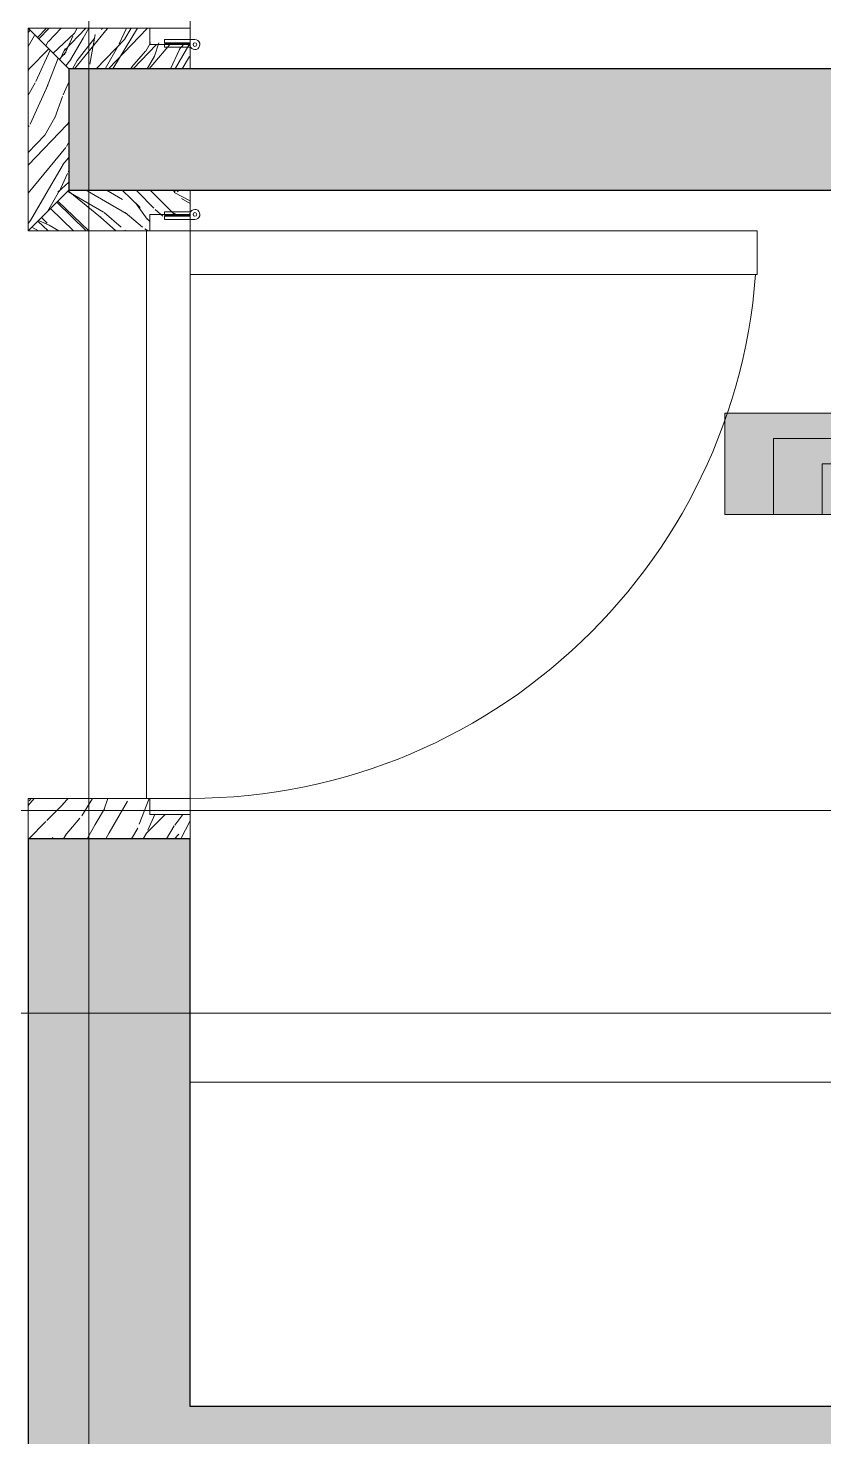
# Model space of a CAD drawing. Header units: metres. Extents: x -54 to 264, y -14 to 31.
# Drawn here: x 26.161 to 27.143, y 18.252 to 19.99 of the extents above; entities that cross this region are included whole.
import ezdxf

# ---------------------------------------------------------------- set-up
doc = ezdxf.new("R2010")
doc.units = ezdxf.units.M
doc.header["$LTSCALE"] = 0.001
doc.linetypes.add('CENTERX2', pattern=[101.6, 63.5, -12.7, 12.7, -12.7])
doc.linetypes.add('HIDDENX2', pattern=[19.05, 12.7, -6.35])
doc.layers.get('0').update_dxf_attribs({"lineweight": 13, "true_color": 0x000000})
for name, color, linetype, lineweight, true_color in [('JACH-Anotaciones-Cambios deNivelPiso', 7, 'Continuous', 13, 0x000000), ('JACH-Anotaciones-Cambios deNivelPiso @ 0.05', 7, 'Continuous', 13, 0x000000), ('JACH-Anotaciones-Cambios deNivelPiso @ 0.075', 7, 'Continuous', 13, 0x000000), ('JACH-Anotaciones-Cambios deNivelPiso @ 0.1', 7, 'Continuous', 13, 0x000000), ('Jach-Anotaciones-Hatch-Lum50%', 9, 'Continuous', 13, 0x808080), ('Jach-Anotaciones-Hatch-Lum80%', 250, 'Continuous', 13, 0x333333), ('JACH-Anotaciones-Lineas-EJES', 7, 'CENTERX2', 9, 0x666666), ('Jach-Anotaciones-LineasDetalle0.09mm', 7, 'Continuous', 15, 0x000000), ('JACH-Arq-Líneas-ProyeccionCerramientos', 7, 'HIDDENX2', 13, 0x000000), ('JACH-Arq-Mobiliario01-', 250, 'Continuous', 9, 0x333333), ('JACH-Arq-Puertas01-', 7, 'Continuous', 13, 0x404040)]:
    doc.layers.add(name, color=color, linetype=linetype, lineweight=lineweight, true_color=true_color)
doc.layers.add('JACH-Arq-Muros01-Carga', color=3, linetype='Continuous', lineweight=25)

# ---------------------------------------------------------------- blocks, each defined once
blk = doc.blocks.new('*U72')
at = {"lineweight": 0}
blk.add_arc((-0.075, -1), 0.7, 90, 180, dxfattribs=at)
at = {"layer": 'Jach-Anotaciones-Hatch-Lum50%'}
blk.add_lwpolyline([(-0.021, -1), (-0.021, -0.3), (-0.075, -0.3), (-0.075, -1)], close=True, dxfattribs=at)
at = {"lineweight": 30}
blk.add_wipeout([(-0.075, -0.946), (-0.775, -0.946), (-0.775, -1), (-0.075, -1)], dxfattribs=at)
blk.add_lwpolyline([(-0.075, -0.946), (-0.775, -0.946), (-0.775, -1), (-0.075, -1)], close=True)
blk = doc.blocks.new('Bisagra  en  Planta')
for p, q in [((-0.4594, -11.4993), (-0.4594, -11.5369)), ((-0.4634, -11.5369), (-0.4634, -11.5051)), ((-0.4634, -11.5051), (-0.4634, -11.5051)), ((-0.4594, -11.5369), (-0.4634, -11.5369))]:
    blk.add_line(p, q)
blk.add_lwpolyline([(-0.4687, -11.5047), (-0.4687, -11.5368), (-0.4647, -11.5368), (-0.4647, -11.5055)])
blk.add_circle((-0.4656, -11.4993), 0.00225)
blk.add_arc((-0.4656, -11.4993), 0.00625, 360, 291.1002)
blk = doc.blocks.new('*U127')
at = {"lineweight": 0, "ltscale": 100}
h = blk.add_hatch(color=256, dxfattribs=at)
h.dxf.hatch_style = 1
h.paths.add_polyline_path([(0, 0), (0, -1.25), (2.4, -1.25), (2.4, 0)])
for points in [[(-2.4, 1.25), (-2.4, 0), (0, 0), (0, 1.25)], [(0, 0), (0, -1.25), (2.4, -1.25), (2.4, 0)]]:
    blk.add_lwpolyline(points, close=True, dxfattribs=at)
blk = doc.blocks.new('*U366')
at = {"layer": 'JACH-Anotaciones-Cambios deNivelPiso @ 0.05', "xscale": 0.05, "yscale": 0.05, "zscale": 0.05, "rotation": 180}
blk.add_blockref('*U127', (27.2609, 19.39), dxfattribs=at)
at = {"layer": 'JACH-Anotaciones-Cambios deNivelPiso @ 0.075', "xscale": 0.075, "yscale": 0.075, "zscale": 0.075, "rotation": 180}
blk.add_blockref('*U127', (27.2609, 19.39), dxfattribs=at)
at = {"layer": 'JACH-Anotaciones-Cambios deNivelPiso @ 0.1', "xscale": 0.1, "yscale": 0.1, "zscale": 0.1, "rotation": 180}
blk.add_blockref('*U127', (27.2609, 19.39), dxfattribs=at)

msp = doc.modelspace()

# ---------------------------------------------------------------- hatches: boundary and pattern name
at = {"layer": 'Jach-Anotaciones-Hatch-Lum50%', "ltscale": 100}
h = msp.add_hatch(dxfattribs=at)
h.set_pattern_fill('WOOD_01', color=256, scale=0.25, angle=60, pattern_type=2)
h.set_pattern_definition([(60, (0.23979, 0.25122), (-0.2165064, 0.125), [0.05, -0.2]), (68.9726, (0.35795, 0.185885), (0.533494167, 1.424037815), [0.0480885, -4.7607573]), (65.7105, (0.34371, 0.19122), (0.908496809, 2.073555385), [0.0502495, -2.462219]), (44.5779, (0.278758, 0.2287195), (2.0245162515, 2.006571339), [0.075208, -7.4455943]), (53.6599, (0.20981, 0.2743), (0.124999597, 0.216506675), [0.045277, -2.218569]), (45.0686, (0.33697, 0.209545), (0.716505997, 0.741025606), [0.0388105, -3.842233]), (48.6901, (0.167646, 0.20627), (0.124999956, 0.21650646), [0.1019805, -1.1727743]), (65.7105, (0.377436, 0.174635), (0.908496809, 2.073555385), [0.0251248, -2.4873437]), (60, (0.28525, 0.22497), (-0.2165064, 0.125), [0.025, -0.225]), (60, (0.23427, 0.19667), (-0.2165064, 0.125), [0.075, -0.175]), (71.3099, (0.226797, 0.25872), (0.283494176, 0.991025034), [0.025495, -1.2492598]), (62.7263, (0.294404, 0.190819), (2.283494548, 4.455126585), [0.0525595, -5.2033895]), (52.4054, (0.30715, 0.197894), (1.216504966, 1.607051566), [0.0378317, -3.7453543]), (60, (0.38317, 0.13957), (-0.2165064, 0.125), [0.05, -0.2]), (58.8309, (0.381497, 0.111668), (0.1249998566, 0.2165064866), [0.1225255, -12.130025]), (60, (0.21912, 0.20542), (-0.2165064, 0.125), [0.025, -0.225]), (60, (0.2143, 0.23707), (-0.2165064, 0.125), [0.025, -0.225]), (60, (0.13856, 0.1509), (-0.2165064, 0.125), [0.0375, -0.2125]), (50.5377, (0.161486, 0.215598), (0.124999926, 0.216506416), [0.0760345, -1.444656]), (60, (0.12149, 0.14632), (-0.2165064, 0.125), [0.05, -0.2]), (60, (0.3026, 0.01), (-0.2165064, 0.125), [0.0275, -0.2225]), (60, (0.35552, 0.12667), (-0.2165064, 0.125), [0.025, -0.225]), (60, (0.28527, 0.02), (-0.2165064, 0.125), [0.0525, -0.1975]), (65.4403, (0.336031, 0.137918), (1.033494741, 2.2900627927), [0.0527375, -5.221018]), (60, (0.31996, 0.15008), (-0.2165064, 0.125), [0.0475, -0.2025]), (60, (0.25063, 0.04), (-0.2165064, 0.125), [0.0275, -0.2225]), (58.8309, (0.230989, 0.085981), (0.1249998566, 0.2165064866), [0.1225255, -12.130025]), (60, (0.22275, 0.11672), (-0.2165064, 0.125), [0.025, -0.225]), (60, (0.20376, 0.09882), (-0.2165064, 0.125), [0.025, -0.225]), (60, (0.25376, 0.18542), (-0.2165064, 0.125), [0.05, -0.2]), (60, (0.22443, 0.14462), (-0.2165064, 0.125), [0.025, -0.225]), (60, (0.17345, 0.11632), (-0.2165064, 0.125), [0.05, -0.2]), (79.6538, (0.29813, 0.122272), (0.508975802, 2.881569237), [0.0371652, -3.6793515]), (71.3099, (0.21626, 0.120466), (0.283494176, 0.991025034), [0.025495, -1.2492598]), (71.3099, (0.277084, 0.20082), (0.283494176, 0.991025034), [0.025495, -1.2492598]), (65.7105, (0.15731, 0.183367), (0.908496809, 2.073555385), [0.0251248, -2.4873437]), (49.6952, (0.103406, 0.125), (0.9665052, 1.174038764), [0.0279507, -2.7671337]), (48.6901, (0.31634, 0.033816), (0.124999956, 0.21650646), [0.025495, -1.2492598]), (150, (0.33317, 0.05297), (-0.125, -0.2165064), [0, -0.25]), (46.6076, (0.185678, 0.0775), (2.9910188356, 3.180611823), [0.0539675, -5.3427885]), (71.3099, (0.231617, 0.22707), (0.283494176, 0.991025034), [0.025495, -1.2492598]), (70.3048, (0.368016, 0.148319), (0.408494479, 1.207531214), [0.0279507, -2.7671338]), (48.6901, (0.235253, 0.138367), (0.124999956, 0.21650646), [0.025495, -1.2492598]), (48.6901, (0.23693, 0.16627), (0.124999956, 0.21650646), [0.025495, -1.2492598]), (41.5651, (0.20733, 0.065), (0.12499972, 0.21650645), [0.0316227, -0.7589465]), (45.9638, (0.147467, 0.131316), (0.12499968, 0.21650642), [0.1030777, -0.9276985]), (43.3008, (0.157311, 0.183367), (1.30801134, 1.265545231), [0.0783023, -2.5317738]), (60, (0.14649, 0.18962), (-0.2165064, 0.125), [0.03, -0.22]), (45.9638, (0.31152, 0.065466), (0.12499968, 0.21650642), [0.1030777, -0.9276985]), (45.9638, (0.283866, 0.052566), (0.12499968, 0.21650642), [0.1030777, -0.9276985]), (45.9638, (0.26438, 0.063816), (0.12499968, 0.21650642), [0.1030777, -0.9276985]), (49.6952, (0.155367, 0.095), (0.9665052, 1.174038764), [0.0279507, -2.7671337]), (45.9638, (0.19845, 0.15962), (0.12499968, 0.21650642), [0.0515388, -0.9792375]), (49.6952, (0.22465, 0.055), (0.9665052, 1.174038764), [0.0279507, -2.7671337]), (57.6141, (0.304805, 0.158833), (0.1249997277, 0.2165064925), [0.060052, -5.9451537]), (49.6952, (0.252084, 0.157518), (0.9665052, 1.174038764), [0.0279507, -2.7671337]), (72.5288, (0.270164, 0.178833), (0.28349386, 0.99102542), [0.0230487, -2.2818373]), (49.5626, (0.2354746, 0.04875), (1.808009489, 2.1315716237), [0.0965985, -9.5632388]), (51.8699, (0.29813, 0.122272), (0.124999985, 0.216506204), [0.0353552, -1.7324115]), (64.7636, (0.24273, 0.076316), (1.158495494, 2.506568781), [0.060208, -2.9501905]), (60, (0.2684, 0.13078), (-0.2165064, 0.125), [0.0775, -0.1725]), (44.7449, (0.127221, 0.11125), (0.716505952, 0.741025551), [0.0285045, -2.821934]), (50.5377, (0.33317, 0.052966), (0.124999926, 0.216506416), [0.0760345, -1.444656]), (40.0169, (0.261455, 0.03375), (0.59150619, 0.524519111), [0.0292617, -2.896913]), (60, (0.23497, 0.28287), (-0.2165064, 0.125), [0.0125, -0.2375]), (60, (0.33023, 0.22787), (-0.2165064, 0.125), [0.025, -0.225]), (71.3099, (0.40817, 0.18287), (0.283494176, 0.991025034), [0.025495, -1.2492598]), (60, (0.38777, 0.19754), (-0.2165064, 0.125), [0.045, -0.205]), (43.3008, (0.271773, 0.26162), (1.30801134, 1.265545231), [0.0261007, -2.5839752]), (48.0207, (0.318489, 0.237535), (3.241263016, 3.6134833703), [0.0460018, -8.387661]), (150, (0.40817, 0.18287), (-0.125, -0.2165064), [0, -0.25]), (60, (0.41634, 0.20702), (-0.2165064, 0.125), [0.0225, -0.2275]), (60, (0.3752, 0.23077), (-0.2165064, 0.125), [0.0225, -0.2275]), (60, (0.36438, 0.23702), (-0.2165064, 0.125), [0.0225, -0.2275]), (36.0376, (0.290768, 0.27952), (1.524516166, 1.140546131), [0.0246222, -2.4375905]), (48.5163, (0.264787, 0.2945208), (0.8415400093, 0.9575123174), [0.0229595, -16.3038812]), (41.5651, (0.34273, 0.24952), (0.12499972, 0.21650645), [0.023717, -0.766852]), (47.4712, (0.23664, 0.31077), (0.841506305, 0.957531874), [0.0230487, -2.2818373])])
h.paths.add_polyline_path([(26.2109, 19.94), (26.1609, 19.99), (26.1609, 19.74), (26.2109, 19.79)])
h = msp.add_hatch(dxfattribs=at)
h.set_pattern_fill('WOOD_01', color=256, scale=0.25, angle=240, pattern_type=2)
h.set_pattern_definition([(240, (38.19268, 92.9456), (0.21650635, -0.125), [0.05, -0.2]), (248.9726, (38.074513, 93.010933), (-0.5334941668, -1.4240378152), [0.0480885, -4.76075725]), (245.7105, (38.088753, 93.005598), (-0.9084968086, -2.0735553845), [0.0502495, -2.462219]), (224.5779, (38.153705, 92.968098), (-2.0245162515, -2.006571339), [0.075208, -7.44559425]), (233.6599, (38.222652, 92.922518), (-0.124999597, -0.216506675), [0.045277, -2.218569]), (225.0686, (38.095494, 92.987273), (-0.716505997, -0.7410256058), [0.0388105, -3.842233]), (228.6901, (38.264817, 92.99055), (-0.124999956, -0.21650646), [0.1019805, -1.17277425]), (245.7105, (38.055027, 93.022183), (-0.9084968086, -2.0735553845), [0.02512475, -2.48734375]), (240, (38.1472, 92.97185), (0.21650635, -0.125), [0.025, -0.225]), (240, (38.1982, 93.00015), (0.21650635, -0.125), [0.075, -0.175]), (251.3099, (38.205667, 92.9381), (-0.283494176, -0.991025034), [0.025495, -1.24925975]), (242.7263, (38.13806, 93.005999), (-2.2834945481, -4.455126585), [0.0525595, -5.2033895]), (232.4054, (38.125314, 92.998923), (-1.2165049656, -1.6070515664), [0.03783175, -3.74535425]), (240, (38.0493, 93.05725), (0.21650635, -0.125), [0.05, -0.2]), (238.8309, (38.0509666, 93.085149), (-0.12499985662, -0.21650648662), [0.1225255, -12.130025]), (240, (38.21335, 92.9914), (0.21650635, -0.125), [0.025, -0.225]), (240, (38.21817, 92.95975), (0.21650635, -0.125), [0.025, -0.225]), (240, (38.2939, 93.04593), (0.21650635, -0.125), [0.0375, -0.2125]), (230.5377, (38.270978, 92.98122), (-0.124999926, -0.216506416), [0.0760345, -1.444656]), (240, (38.31098, 93.0505), (0.21650635, -0.125), [0.05, -0.2]), (240, (38.12987, 93.18682), (0.21650635, -0.125), [0.0275, -0.2225]), (240, (38.07695, 93.07015), (0.21650635, -0.125), [0.025, -0.225]), (240, (38.1472, 93.17682), (0.21650635, -0.125), [0.0525, -0.1975]), (245.4403, (38.096433, 93.058899), (-1.033494741, -2.2900627927), [0.0527375, -5.221018]), (240, (38.1125, 93.04673), (0.21650635, -0.125), [0.0475, -0.2025]), (240, (38.18183, 93.15682), (0.21650635, -0.125), [0.0275, -0.2225]), (238.8309, (38.2014745, 93.1108367), (-0.12499985662, -0.21650648662), [0.1225255, -12.130025]), (240, (38.2097, 93.0801), (0.21650635, -0.125), [0.025, -0.225]), (240, (38.2287, 93.098), (0.21650635, -0.125), [0.025, -0.225]), (240, (38.1787, 93.0114), (0.21650635, -0.125), [0.05, -0.2]), (240, (38.20804, 93.0522), (0.21650635, -0.125), [0.025, -0.225]), (240, (38.25902, 93.0805), (0.21650635, -0.125), [0.05, -0.2]), (259.6538, (38.134334, 93.074545), (-0.5089758023, -2.881569237), [0.03716525, -3.6793515]), (251.3099, (38.216205, 93.07635), (-0.283494176, -0.991025034), [0.025495, -1.24925975]), (251.3099, (38.15538, 92.996), (-0.283494176, -0.991025034), [0.025495, -1.24925975]), (245.7105, (38.275152, 93.01345), (-0.9084968086, -2.0735553845), [0.02512475, -2.48734375]), (229.6952, (38.329058, 93.071817), (-0.9665052, -1.1740387636), [0.02795075, -2.76713375]), (228.6901, (38.11612, 93.163), (-0.124999956, -0.21650646), [0.025495, -1.24925975]), (330, (38.0993, 93.14385), (0.125, 0.21650635), [0, -0.25]), (226.6076, (38.246785, 93.119317), (-2.9910188356, -3.1806118232), [0.0539675, -5.3427885]), (251.3099, (38.200846, 92.96975), (-0.283494176, -0.991025034), [0.025495, -1.24925975]), (250.3048, (38.064447, 93.048499), (-0.408494479, -1.2075312144), [0.02795075, -2.76713375]), (228.6901, (38.19721, 93.05845), (-0.124999956, -0.21650646), [0.025495, -1.24925975]), (228.6901, (38.195535, 93.03055), (-0.124999956, -0.21650646), [0.025495, -1.24925975]), (221.5651, (38.225135, 93.13182), (-0.12499972, -0.21650645), [0.03162275, -0.7589465]), (225.9638, (38.284997, 93.0655), (-0.12499968, -0.21650642), [0.10307775, -0.9276985]), (223.3008, (38.275152, 93.01345), (-1.3080113395, -1.265545231), [0.07830225, -2.53177375]), (240, (38.28598, 93.0072), (0.21650635, -0.125), [0.03, -0.22]), (225.9638, (38.12094, 93.13135), (-0.12499968, -0.21650642), [0.10307775, -0.9276985]), (225.9638, (38.1486, 93.14425), (-0.12499968, -0.21650642), [0.10307775, -0.9276985]), (225.9638, (38.168084, 93.133), (-0.12499968, -0.21650642), [0.10307775, -0.9276985]), (229.6952, (38.277096, 93.101817), (-0.9665052, -1.1740387636), [0.02795075, -2.76713375]), (225.9638, (38.234016, 93.0372), (-0.12499968, -0.21650642), [0.05153875, -0.9792375]), (229.6952, (38.207814, 93.141817), (-0.9665052, -1.1740387636), [0.02795075, -2.76713375]), (237.6141, (38.127659, 93.037984), (-0.1249997277, -0.2165064925), [0.060052, -5.94515375]), (229.6952, (38.18038, 93.0393), (-0.9665052, -1.1740387636), [0.02795075, -2.76713375]), (252.5288, (38.1623, 93.017984), (-0.28349386, -0.99102542), [0.02304875, -2.28183725]), (229.5626, (38.196989, 93.1480675), (-1.808009489, -2.1315716237), [0.0965985, -9.56323875]), (231.8699, (38.134334, 93.074545), (-0.124999985, -0.216506204), [0.03535525, -1.7324115]), (244.7636, (38.189734, 93.120502), (-1.158495494, -2.506568781), [0.060208, -2.9501905]), (240, (38.16406, 93.06604), (0.21650635, -0.125), [0.0775, -0.1725]), (224.7449, (38.305242, 93.085567), (-0.7165059515, -0.741025551), [0.0285045, -2.821934]), (230.5377, (38.09929, 93.14385), (-0.124999926, -0.216506416), [0.0760345, -1.444656]), (220.0169, (38.171008, 93.163067), (-0.59150619, -0.5245191114), [0.02926175, -2.896913]), (240, (38.1975, 92.91395), (0.21650635, -0.125), [0.0125, -0.2375]), (240, (38.10223, 92.96895), (0.21650635, -0.125), [0.025, -0.225]), (251.3099, (38.02429, 93.013947), (-0.283494176, -0.991025034), [0.025495, -1.24925975]), (240, (38.0447, 92.99928), (0.21650635, -0.125), [0.045, -0.205]), (223.3008, (38.16069, 92.935197), (-1.3080113395, -1.265545231), [0.02610075, -2.58397525]), (228.0207, (38.1139745, 92.959282), (-3.24126301595, -3.6134833703), [0.04600175, -8.387661]), (330, (38.0243, 93.01395), (0.125, 0.21650635), [0, -0.25]), (240, (38.01612, 92.9898), (0.21650635, -0.125), [0.0225, -0.2275]), (240, (38.05726, 92.96605), (0.21650635, -0.125), [0.0225, -0.2275]), (240, (38.06808, 92.9598), (0.21650635, -0.125), [0.0225, -0.2275]), (216.0376, (38.141696, 92.917297), (-1.524516166, -1.140546131), [0.02462225, -2.4375905]), (228.5163, (38.1676765, 92.9022967), (-0.8415400093, -0.95751231741), [0.0229595, -16.30388125]), (221.5651, (38.089734, 92.9473), (-0.12499972, -0.21650645), [0.023717, -0.766852]), (227.4712, (38.195822, 92.886047), (-0.841506305, -0.957531874), [0.02304875, -2.28183725])])
h.paths.add_polyline_path([(26.3609, 19.94), (26.3609, 19.972), (26.3109, 19.972), (26.3109, 19.99), (26.1609, 19.99), (26.2109, 19.94)])
h = msp.add_hatch(dxfattribs=at)
h.set_pattern_fill('WOOD_01', color=256, scale=0.25, angle=240, pattern_type=2)
h.set_pattern_definition([(240, (39.14268, 92.9456), (0.21650635, -0.125), [0.05, -0.2]), (248.9726, (39.024513, 93.010933), (-0.5334941668, -1.4240378152), [0.0480885, -4.76075725]), (245.7105, (39.038753, 93.005598), (-0.9084968086, -2.0735553845), [0.0502495, -2.462219]), (224.5779, (39.103705, 92.968098), (-2.0245162515, -2.006571339), [0.075208, -7.44559425]), (233.6599, (39.172652, 92.922518), (-0.124999597, -0.216506675), [0.045277, -2.218569]), (225.0686, (39.045494, 92.987273), (-0.716505997, -0.7410256058), [0.0388105, -3.842233]), (228.6901, (39.214817, 92.99055), (-0.124999956, -0.21650646), [0.1019805, -1.17277425]), (245.7105, (39.005027, 93.022183), (-0.9084968086, -2.0735553845), [0.02512475, -2.48734375]), (240, (39.0972, 92.97185), (0.21650635, -0.125), [0.025, -0.225]), (240, (39.1482, 93.00015), (0.21650635, -0.125), [0.075, -0.175]), (251.3099, (39.155667, 92.9381), (-0.283494176, -0.991025034), [0.025495, -1.24925975]), (242.7263, (39.08806, 93.005999), (-2.2834945481, -4.455126585), [0.0525595, -5.2033895]), (232.4054, (39.075314, 92.998923), (-1.2165049656, -1.6070515664), [0.03783175, -3.74535425]), (240, (38.9993, 93.05725), (0.21650635, -0.125), [0.05, -0.2]), (238.8309, (39.0009666, 93.085149), (-0.12499985662, -0.21650648662), [0.1225255, -12.130025]), (240, (39.16335, 92.9914), (0.21650635, -0.125), [0.025, -0.225]), (240, (39.16817, 92.95975), (0.21650635, -0.125), [0.025, -0.225]), (240, (39.2439, 93.04593), (0.21650635, -0.125), [0.0375, -0.2125]), (230.5377, (39.220978, 92.98122), (-0.124999926, -0.216506416), [0.0760345, -1.444656]), (240, (39.26098, 93.0505), (0.21650635, -0.125), [0.05, -0.2]), (240, (39.07987, 93.18682), (0.21650635, -0.125), [0.0275, -0.2225]), (240, (39.02695, 93.07015), (0.21650635, -0.125), [0.025, -0.225]), (240, (39.0972, 93.17682), (0.21650635, -0.125), [0.0525, -0.1975]), (245.4403, (39.046433, 93.058899), (-1.033494741, -2.2900627927), [0.0527375, -5.221018]), (240, (39.0625, 93.04673), (0.21650635, -0.125), [0.0475, -0.2025]), (240, (39.13183, 93.15682), (0.21650635, -0.125), [0.0275, -0.2225]), (238.8309, (39.1514745, 93.1108367), (-0.12499985662, -0.21650648662), [0.1225255, -12.130025]), (240, (39.1597, 93.0801), (0.21650635, -0.125), [0.025, -0.225]), (240, (39.1787, 93.098), (0.21650635, -0.125), [0.025, -0.225]), (240, (39.1287, 93.0114), (0.21650635, -0.125), [0.05, -0.2]), (240, (39.15804, 93.0522), (0.21650635, -0.125), [0.025, -0.225]), (240, (39.20902, 93.0805), (0.21650635, -0.125), [0.05, -0.2]), (259.6538, (39.084334, 93.074545), (-0.5089758023, -2.881569237), [0.03716525, -3.6793515]), (251.3099, (39.166205, 93.07635), (-0.283494176, -0.991025034), [0.025495, -1.24925975]), (251.3099, (39.10538, 92.996), (-0.283494176, -0.991025034), [0.025495, -1.24925975]), (245.7105, (39.225152, 93.01345), (-0.9084968086, -2.0735553845), [0.02512475, -2.48734375]), (229.6952, (39.279058, 93.071817), (-0.9665052, -1.1740387636), [0.02795075, -2.76713375]), (228.6901, (39.06612, 93.163), (-0.124999956, -0.21650646), [0.025495, -1.24925975]), (330, (39.0493, 93.14385), (0.125, 0.21650635), [0, -0.25]), (226.6076, (39.196785, 93.119317), (-2.9910188356, -3.1806118232), [0.0539675, -5.3427885]), (251.3099, (39.150846, 92.96975), (-0.283494176, -0.991025034), [0.025495, -1.24925975]), (250.3048, (39.014447, 93.048499), (-0.408494479, -1.2075312144), [0.02795075, -2.76713375]), (228.6901, (39.14721, 93.05845), (-0.124999956, -0.21650646), [0.025495, -1.24925975]), (228.6901, (39.145535, 93.03055), (-0.124999956, -0.21650646), [0.025495, -1.24925975]), (221.5651, (39.175135, 93.13182), (-0.12499972, -0.21650645), [0.03162275, -0.7589465]), (225.9638, (39.234997, 93.0655), (-0.12499968, -0.21650642), [0.10307775, -0.9276985]), (223.3008, (39.225152, 93.01345), (-1.3080113395, -1.265545231), [0.07830225, -2.53177375]), (240, (39.23598, 93.0072), (0.21650635, -0.125), [0.03, -0.22]), (225.9638, (39.07094, 93.13135), (-0.12499968, -0.21650642), [0.10307775, -0.9276985]), (225.9638, (39.0986, 93.14425), (-0.12499968, -0.21650642), [0.10307775, -0.9276985]), (225.9638, (39.118084, 93.133), (-0.12499968, -0.21650642), [0.10307775, -0.9276985]), (229.6952, (39.227096, 93.101817), (-0.9665052, -1.1740387636), [0.02795075, -2.76713375]), (225.9638, (39.184016, 93.0372), (-0.12499968, -0.21650642), [0.05153875, -0.9792375]), (229.6952, (39.157814, 93.141817), (-0.9665052, -1.1740387636), [0.02795075, -2.76713375]), (237.6141, (39.077659, 93.037984), (-0.1249997277, -0.2165064925), [0.060052, -5.94515375]), (229.6952, (39.13038, 93.0393), (-0.9665052, -1.1740387636), [0.02795075, -2.76713375]), (252.5288, (39.1123, 93.017984), (-0.28349386, -0.99102542), [0.02304875, -2.28183725]), (229.5626, (39.146989, 93.1480675), (-1.808009489, -2.1315716237), [0.0965985, -9.56323875]), (231.8699, (39.084334, 93.074545), (-0.124999985, -0.216506204), [0.03535525, -1.7324115]), (244.7636, (39.139734, 93.120502), (-1.158495494, -2.506568781), [0.060208, -2.9501905]), (240, (39.11406, 93.06604), (0.21650635, -0.125), [0.0775, -0.1725]), (224.7449, (39.255242, 93.085567), (-0.7165059515, -0.741025551), [0.0285045, -2.821934]), (230.5377, (39.04929, 93.14385), (-0.124999926, -0.216506416), [0.0760345, -1.444656]), (220.0169, (39.121008, 93.163067), (-0.59150619, -0.5245191114), [0.02926175, -2.896913]), (240, (39.1475, 92.91395), (0.21650635, -0.125), [0.0125, -0.2375]), (240, (39.05223, 92.96895), (0.21650635, -0.125), [0.025, -0.225]), (251.3099, (38.97429, 93.013947), (-0.283494176, -0.991025034), [0.025495, -1.24925975]), (240, (38.9947, 92.99928), (0.21650635, -0.125), [0.045, -0.205]), (223.3008, (39.11069, 92.935197), (-1.3080113395, -1.265545231), [0.02610075, -2.58397525]), (228.0207, (39.0639745, 92.959282), (-3.24126301595, -3.6134833703), [0.04600175, -8.387661]), (330, (38.9743, 93.01395), (0.125, 0.21650635), [0, -0.25]), (240, (38.96612, 92.9898), (0.21650635, -0.125), [0.0225, -0.2275]), (240, (39.00726, 92.96605), (0.21650635, -0.125), [0.0225, -0.2275]), (240, (39.01808, 92.9598), (0.21650635, -0.125), [0.0225, -0.2275]), (216.0376, (39.091696, 92.917297), (-1.524516166, -1.140546131), [0.02462225, -2.4375905]), (228.5163, (39.1176765, 92.9022967), (-0.8415400093, -0.95751231741), [0.0229595, -16.30388125]), (221.5651, (39.039734, 92.9473), (-0.12499972, -0.21650645), [0.023717, -0.766852]), (227.4712, (39.145822, 92.886047), (-0.841506305, -0.957531874), [0.02304875, -2.28183725])])
h.paths.add_polyline_path([(26.3609, 19.94), (26.3609, 19.97), (26.3109, 19.97), (26.3109, 19.99), (26.1609, 19.99), (26.2109, 19.94)])
at = {"layer": 'Jach-Anotaciones-Hatch-Lum80%', "ltscale": 100}
msp.add_hatch(color=256, dxfattribs=at).paths.add_polyline_path([(28.3109, 20.74), (28.3109, 19.94), (26.2109, 19.94), (26.2109, 19.79), (28.3109, 19.79), (28.3109, 18.29), (27.8609, 18.29), (27.4109, 18.29), (27.2609, 18.29), (26.8109, 18.29), (26.3609, 18.29), (26.3609, 18.99), (26.1609, 18.99), (26.1609, 18.14), (29.8109, 18.14), (29.8109, 18.79), (29.6609, 18.79), (29.6609, 18.29), (28.4609, 18.29), (28.4609, 20.74)])

# ---------------------------------------------------------------- linework, layer by layer
at = {"layer": 'JACH-Anotaciones-Lineas-EJES', "ltscale": 100}
for points in [[(26.2359, -2.375), (26.2359, 25.938)], [(22.6359, 19.025), (52.1472, 19.025)], [(22.6359, 18.775), (52.1472, 18.775)]]:
    msp.add_lwpolyline(points, dxfattribs=at)
at = {"layer": 'Jach-Anotaciones-LineasDetalle0.09mm', "ltscale": 100}
for points in [[(26.2109, 19.94), (26.1609, 19.99), (26.1609, 19.74), (26.2109, 19.79)], [(26.3609, 19.94), (26.3609, 19.97), (26.3109, 19.97), (26.3109, 19.99), (26.1609, 19.99), (26.2109, 19.94)]]:
    msp.add_lwpolyline(points, close=True, dxfattribs=at)
at = {"layer": 'JACH-Arq-Líneas-ProyeccionCerramientos', "lineweight": 0, "ltscale": 100}
msp.add_lwpolyline([(26.3609, 20.74), (26.3609, 19.94)], dxfattribs=at)
at = {"layer": 'JACH-Arq-Mobiliario01-', "ltscale": 100}
msp.add_lwpolyline([(26.3609, 18.29), (27.2609, 18.29), (27.2609, 18.69), (26.3609, 18.69)], close=True, dxfattribs=at)
at = {"layer": 'JACH-Arq-Muros01-Carga', "ltscale": 100}
msp.add_lwpolyline([(28.3109, 20.74), (28.3109, 19.94), (26.2109, 19.94), (26.2109, 19.79), (28.3109, 19.79), (28.3109, 18.29), (27.8609, 18.29), (27.4109, 18.29), (27.2609, 18.29), (26.8109, 18.29), (26.3609, 18.29), (26.3609, 18.99), (26.1609, 18.99), (26.1609, 18.14), (29.8109, 18.14), (29.8109, 18.79), (29.6609, 18.79), (29.6609, 18.29), (28.4609, 18.29), (28.4609, 20.74)], close=True, dxfattribs=at)
at = {"layer": 'JACH-Arq-Puertas01-', "ltscale": 100}
msp.add_lwpolyline([(26.3609, 19.94), (26.3609, 19.99), (26.1609, 19.99), (26.2109, 19.94)], close=True, dxfattribs=at)
msp.add_lwpolyline([(26.3609, 19.94), (26.3609, 19.99), (26.1609, 19.99), (26.2109, 19.94)], close=True, dxfattribs=at)

# ---------------------------------------------------------------- block references
at = {"layer": 'Jach-Anotaciones-LineasDetalle0.09mm', "xscale": -1, "rotation": 270}
msp.add_blockref('Bisagra  en  Planta', (37.866, 20.4354), dxfattribs=at)
at = {"layer": 'Jach-Anotaciones-LineasDetalle0.09mm', "rotation": 270}
msp.add_blockref('Bisagra  en  Planta', (37.866, 19.2946), dxfattribs=at)

# ---------------------------------------------------------------- next in the draw order: block references
at = {"layer": 'JACH-Arq-Puertas01-', "ltscale": 100, "rotation": 180}
msp.add_blockref('*U72', (26.2859, 18.74), dxfattribs=at)

# ---------------------------------------------------------------- next in the draw order: hatches: boundary and pattern name
at = {"layer": 'Jach-Anotaciones-Hatch-Lum50%', "ltscale": 100}
h = msp.add_hatch(dxfattribs=at)
h.set_pattern_fill('WOOD_01', color=256, scale=0.25, angle=150, pattern_type=2)
h.set_pattern_definition([(150, (43.00757, -9.46815), (-0.125, -0.2165064), [0.05, -0.2]), (158.9726, (43.07291, -9.349991), (-1.424037815, 0.533494167), [0.0480885, -4.7607572]), (155.7105, (43.067574, -9.364231), (-2.073555385, 0.908496809), [0.0502495, -2.462219]), (134.5779, (43.0300745, -9.429183), (-2.006571339, 2.0245162515), [0.075208, -7.4455942]), (143.6599, (42.984494, -9.49813), (-0.216506675, 0.124999597), [0.045277, -2.218569]), (135.0686, (43.049249, -9.370972), (-0.741025606, 0.716505997), [0.0388105, -3.842233]), (138.6901, (43.052526, -9.540295), (-0.21650646, 0.124999956), [0.1019805, -1.1727743]), (155.7105, (43.08416, -9.330505), (-2.073555385, 0.908496809), [0.0251247, -2.4873437]), (150, (43.03382, -9.4227), (-0.125, -0.2165064), [0.025, -0.225]), (150, (43.06213, -9.47367), (-0.125, -0.2165064), [0.075, -0.175]), (161.3099, (43.000074, -9.481145), (-0.991025034, 0.283494176), [0.025495, -1.2492597]), (152.7263, (43.067975, -9.413537), (-4.455126585, 2.283494548), [0.0525595, -5.2033895]), (142.4054, (43.0609, -9.400792), (-1.607051566, 1.216504966), [0.0378317, -3.7453543]), (150, (43.11923, -9.32477), (-0.125, -0.2165064), [0.05, -0.2]), (148.8309, (43.147126, -9.3264445), (-0.2165064866, 0.1249998566), [0.1225255, -12.130025]), (150, (43.05338, -9.48882), (-0.125, -0.2165064), [0.025, -0.225]), (150, (43.02173, -9.49364), (-0.125, -0.2165064), [0.025, -0.225]), (150, (43.1079, -9.56938), (-0.125, -0.2165064), [0.0375, -0.2125]), (140.5377, (43.043196, -9.546456), (-0.216506416, 0.124999926), [0.0760345, -1.444656]), (150, (43.11248, -9.58646), (-0.125, -0.2165064), [0.05, -0.2]), (150, (43.2488, -9.40535), (-0.125, -0.2165064), [0.0275, -0.2225]), (150, (43.13213, -9.35243), (-0.125, -0.2165064), [0.025, -0.225]), (150, (43.2388, -9.42267), (-0.125, -0.2165064), [0.0525, -0.1975]), (155.4403, (43.120876, -9.371911), (-2.2900627927, 1.033494741), [0.0527375, -5.221018]), (150, (43.1087, -9.38798), (-0.125, -0.2165064), [0.0475, -0.2025]), (150, (43.2188, -9.4573), (-0.125, -0.2165064), [0.0275, -0.2225]), (148.8309, (43.172813, -9.4769525), (-0.2165064866, 0.1249998566), [0.1225255, -12.130025]), (150, (43.14208, -9.4852), (-0.125, -0.2165064), [0.025, -0.225]), (150, (43.15998, -9.50418), (-0.125, -0.2165064), [0.025, -0.225]), (150, (43.07338, -9.45418), (-0.125, -0.2165064), [0.05, -0.2]), (150, (43.11418, -9.48351), (-0.125, -0.2165064), [0.025, -0.225]), (150, (43.14248, -9.5345), (-0.125, -0.2165064), [0.05, -0.2]), (169.6538, (43.136522, -9.409811), (-2.881569237, 0.508975802), [0.0371652, -3.6793515]), (161.3099, (43.13833, -9.491683), (-0.991025034, 0.283494176), [0.025495, -1.2492597]), (161.3099, (43.057975, -9.43086), (-0.991025034, 0.283494176), [0.025495, -1.2492597]), (155.7105, (43.075427, -9.55063), (-2.073555385, 0.908496809), [0.0251247, -2.4873437]), (139.6952, (43.133794, -9.604536), (-1.174038764, 0.9665052), [0.0279507, -2.7671337]), (138.6901, (43.22498, -9.3916), (-0.21650646, 0.124999956), [0.025495, -1.2492598]), (240, (43.20583, -9.37477), (0.2165064, -0.125), [0, -0.25]), (136.6076, (43.181294, -9.522263), (-3.180611823, 2.9910188356), [0.0539675, -5.3427885]), (161.3099, (43.031725, -9.476324), (-0.991025034, 0.283494176), [0.025495, -1.2492597]), (160.3048, (43.110475, -9.339925), (-1.207531214, 0.408494479), [0.0279507, -2.7671337]), (138.6901, (43.120427, -9.47269), (-0.21650646, 0.124999956), [0.025495, -1.2492598]), (138.6901, (43.092526, -9.471013), (-0.21650646, 0.124999956), [0.025495, -1.2492598]), (131.5651, (43.193794, -9.50061), (-0.21650645, 0.12499972), [0.0316227, -0.7589465]), (135.9638, (43.12748, -9.560475), (-0.21650642, 0.12499968), [0.1030777, -0.9276985]), (133.3008, (43.075427, -9.55063), (-1.265545231, 1.30801134), [0.0783023, -2.5317738]), (150, (43.06918, -9.56146), (-0.125, -0.2165064), [0.03, -0.22]), (135.9638, (43.19333, -9.39642), (-0.21650642, 0.12499968), [0.1030777, -0.9276985]), (135.9638, (43.20623, -9.424076), (-0.21650642, 0.12499968), [0.1030777, -0.9276985]), (135.9638, (43.19498, -9.44356), (-0.21650642, 0.12499968), [0.1030777, -0.9276985]), (139.6952, (43.163794, -9.552574), (-1.174038764, 0.9665052), [0.0279507, -2.7671337]), (135.9638, (43.09918, -9.509494), (-0.21650642, 0.12499968), [0.0515388, -0.9792375]), (139.6952, (43.203794, -9.483292), (-1.174038764, 0.9665052), [0.0279507, -2.7671337]), (147.6141, (43.099961, -9.403137), (-0.2165064925, 0.1249997277), [0.060052, -5.9451537]), (139.6952, (43.101276, -9.455858), (-1.174038764, 0.9665052), [0.0279507, -2.7671337]), (162.5288, (43.07996, -9.437778), (-0.99102542, 0.28349386), [0.0230487, -2.2818372]), (139.5626, (43.210044, -9.472467), (-2.1315716237, 1.808009489), [0.0965985, -9.5632388]), (141.8699, (43.13652, -9.40981), (-0.216506204, 0.124999985), [0.0353552, -1.7324115]), (154.7636, (43.182478, -9.465212), (-2.506568781, 1.158495494), [0.060208, -2.9501905]), (150, (43.12802, -9.43954), (-0.125, -0.2165064), [0.0775, -0.1725]), (134.7449, (43.147544, -9.58072), (-0.741025551, 0.716505952), [0.0285045, -2.821934]), (140.5377, (43.205828, -9.37477), (-0.216506416, 0.124999926), [0.0760345, -1.444656]), (130.0169, (43.225044, -9.446486), (-0.524519111, 0.59150619), [0.0292617, -2.896913]), (150, (42.97592, -9.47297), (-0.125, -0.2165064), [0.0125, -0.2375]), (150, (43.03092, -9.3777), (-0.125, -0.2165064), [0.025, -0.225]), (161.3099, (43.075924, -9.29977), (-0.991025034, 0.283494176), [0.025495, -1.2492597]), (150, (43.06126, -9.32017), (-0.125, -0.2165064), [0.045, -0.205]), (133.3008, (42.997174, -9.43617), (-1.265545231, 1.30801134), [0.0261007, -2.5839752]), (138.0207, (43.021259, -9.3894525), (-3.6134833703, 3.241263016), [0.0460017, -8.387661]), (240, (43.07592, -9.29977), (0.2165064, -0.125), [0, -0.25]), (150, (43.05177, -9.2916), (-0.125, -0.2165064), [0.0225, -0.2275]), (150, (43.02802, -9.33274), (-0.125, -0.2165064), [0.0225, -0.2275]), (150, (43.02177, -9.34356), (-0.125, -0.2165064), [0.0225, -0.2275]), (126.0376, (42.979273, -9.417174), (-1.140546131, 1.524516166), [0.0246222, -2.4375905]), (138.5163, (42.9642732, -9.4431544), (-0.9575123174, 0.8415400093), [0.0229595, -16.3038812]), (131.5651, (43.00927, -9.36521), (-0.21650645, 0.12499972), [0.023717, -0.766852]), (137.4712, (42.948023, -9.4713), (-0.957531874, 0.841506305), [0.0230487, -2.2818372])])
h.paths.add_polyline_path([(26.3609, 19.79), (26.3609, 19.758), (26.3109, 19.758), (26.3109, 19.74), (26.1609, 19.74), (26.2109, 19.79)])
h = msp.add_hatch(dxfattribs=at)
h.set_pattern_fill('WOOD_01', color=256, scale=0.25, angle=150, pattern_type=2)
h.set_pattern_definition([(150, (43.00757, -10.41815), (-0.125, -0.2165064), [0.05, -0.2]), (158.9726, (43.07291, -10.299991), (-1.424037815, 0.533494167), [0.0480885, -4.7607572]), (155.7105, (43.067574, -10.314231), (-2.073555385, 0.908496809), [0.0502495, -2.462219]), (134.5779, (43.0300745, -10.379183), (-2.006571339, 2.0245162515), [0.075208, -7.4455942]), (143.6599, (42.984494, -10.44813), (-0.216506675, 0.124999597), [0.045277, -2.218569]), (135.0686, (43.049249, -10.320972), (-0.741025606, 0.716505997), [0.0388105, -3.842233]), (138.6901, (43.052526, -10.490295), (-0.21650646, 0.124999956), [0.1019805, -1.1727743]), (155.7105, (43.08416, -10.280505), (-2.073555385, 0.908496809), [0.0251247, -2.4873437]), (150, (43.03382, -10.3727), (-0.125, -0.2165064), [0.025, -0.225]), (150, (43.06213, -10.42367), (-0.125, -0.2165064), [0.075, -0.175]), (161.3099, (43.000074, -10.431145), (-0.991025034, 0.283494176), [0.025495, -1.2492597]), (152.7263, (43.067975, -10.363537), (-4.455126585, 2.283494548), [0.0525595, -5.2033895]), (142.4054, (43.0609, -10.350792), (-1.607051566, 1.216504966), [0.0378317, -3.7453543]), (150, (43.11923, -10.27477), (-0.125, -0.2165064), [0.05, -0.2]), (148.8309, (43.147126, -10.2764445), (-0.2165064866, 0.1249998566), [0.1225255, -12.130025]), (150, (43.05338, -10.43882), (-0.125, -0.2165064), [0.025, -0.225]), (150, (43.02173, -10.44364), (-0.125, -0.2165064), [0.025, -0.225]), (150, (43.1079, -10.51938), (-0.125, -0.2165064), [0.0375, -0.2125]), (140.5377, (43.043196, -10.496456), (-0.216506416, 0.124999926), [0.0760345, -1.444656]), (150, (43.11248, -10.53646), (-0.125, -0.2165064), [0.05, -0.2]), (150, (43.2488, -10.35535), (-0.125, -0.2165064), [0.0275, -0.2225]), (150, (43.13213, -10.30243), (-0.125, -0.2165064), [0.025, -0.225]), (150, (43.2388, -10.37267), (-0.125, -0.2165064), [0.0525, -0.1975]), (155.4403, (43.120876, -10.321911), (-2.2900627927, 1.033494741), [0.0527375, -5.221018]), (150, (43.1087, -10.33798), (-0.125, -0.2165064), [0.0475, -0.2025]), (150, (43.2188, -10.4073), (-0.125, -0.2165064), [0.0275, -0.2225]), (148.8309, (43.172813, -10.4269525), (-0.2165064866, 0.1249998566), [0.1225255, -12.130025]), (150, (43.14208, -10.4352), (-0.125, -0.2165064), [0.025, -0.225]), (150, (43.15998, -10.45418), (-0.125, -0.2165064), [0.025, -0.225]), (150, (43.07338, -10.40418), (-0.125, -0.2165064), [0.05, -0.2]), (150, (43.11418, -10.43351), (-0.125, -0.2165064), [0.025, -0.225]), (150, (43.14248, -10.4845), (-0.125, -0.2165064), [0.05, -0.2]), (169.6538, (43.136522, -10.359811), (-2.881569237, 0.508975802), [0.0371652, -3.6793515]), (161.3099, (43.13833, -10.441683), (-0.991025034, 0.283494176), [0.025495, -1.2492597]), (161.3099, (43.057975, -10.38086), (-0.991025034, 0.283494176), [0.025495, -1.2492597]), (155.7105, (43.075427, -10.50063), (-2.073555385, 0.908496809), [0.0251247, -2.4873437]), (139.6952, (43.133794, -10.554536), (-1.174038764, 0.9665052), [0.0279507, -2.7671337]), (138.6901, (43.22498, -10.3416), (-0.21650646, 0.124999956), [0.025495, -1.2492598]), (240, (43.20583, -10.32477), (0.2165064, -0.125), [0, -0.25]), (136.6076, (43.181294, -10.472263), (-3.180611823, 2.9910188356), [0.0539675, -5.3427885]), (161.3099, (43.031725, -10.426324), (-0.991025034, 0.283494176), [0.025495, -1.2492597]), (160.3048, (43.110475, -10.289925), (-1.207531214, 0.408494479), [0.0279507, -2.7671337]), (138.6901, (43.120427, -10.42269), (-0.21650646, 0.124999956), [0.025495, -1.2492598]), (138.6901, (43.092526, -10.421013), (-0.21650646, 0.124999956), [0.025495, -1.2492598]), (131.5651, (43.193794, -10.45061), (-0.21650645, 0.12499972), [0.0316227, -0.7589465]), (135.9638, (43.12748, -10.510475), (-0.21650642, 0.12499968), [0.1030777, -0.9276985]), (133.3008, (43.075427, -10.50063), (-1.265545231, 1.30801134), [0.0783023, -2.5317738]), (150, (43.06918, -10.51146), (-0.125, -0.2165064), [0.03, -0.22]), (135.9638, (43.19333, -10.34642), (-0.21650642, 0.12499968), [0.1030777, -0.9276985]), (135.9638, (43.20623, -10.374076), (-0.21650642, 0.12499968), [0.1030777, -0.9276985]), (135.9638, (43.19498, -10.39356), (-0.21650642, 0.12499968), [0.1030777, -0.9276985]), (139.6952, (43.163794, -10.502574), (-1.174038764, 0.9665052), [0.0279507, -2.7671337]), (135.9638, (43.09918, -10.459494), (-0.21650642, 0.12499968), [0.0515388, -0.9792375]), (139.6952, (43.203794, -10.433292), (-1.174038764, 0.9665052), [0.0279507, -2.7671337]), (147.6141, (43.099961, -10.353137), (-0.2165064925, 0.1249997277), [0.060052, -5.9451537]), (139.6952, (43.101276, -10.405858), (-1.174038764, 0.9665052), [0.0279507, -2.7671337]), (162.5288, (43.07996, -10.387778), (-0.99102542, 0.28349386), [0.0230487, -2.2818372]), (139.5626, (43.210044, -10.422467), (-2.1315716237, 1.808009489), [0.0965985, -9.5632388]), (141.8699, (43.13652, -10.35981), (-0.216506204, 0.124999985), [0.0353552, -1.7324115]), (154.7636, (43.182478, -10.415212), (-2.506568781, 1.158495494), [0.060208, -2.9501905]), (150, (43.12802, -10.38954), (-0.125, -0.2165064), [0.0775, -0.1725]), (134.7449, (43.147544, -10.53072), (-0.741025551, 0.716505952), [0.0285045, -2.821934]), (140.5377, (43.205828, -10.32477), (-0.216506416, 0.124999926), [0.0760345, -1.444656]), (130.0169, (43.225044, -10.396486), (-0.524519111, 0.59150619), [0.0292617, -2.896913]), (150, (42.97592, -10.42297), (-0.125, -0.2165064), [0.0125, -0.2375]), (150, (43.03092, -10.3277), (-0.125, -0.2165064), [0.025, -0.225]), (161.3099, (43.075924, -10.24977), (-0.991025034, 0.283494176), [0.025495, -1.2492597]), (150, (43.06126, -10.27017), (-0.125, -0.2165064), [0.045, -0.205]), (133.3008, (42.997174, -10.38617), (-1.265545231, 1.30801134), [0.0261007, -2.5839752]), (138.0207, (43.021259, -10.3394525), (-3.6134833703, 3.241263016), [0.0460017, -8.387661]), (240, (43.07592, -10.24977), (0.2165064, -0.125), [0, -0.25]), (150, (43.05177, -10.2416), (-0.125, -0.2165064), [0.0225, -0.2275]), (150, (43.02802, -10.28274), (-0.125, -0.2165064), [0.0225, -0.2275]), (150, (43.02177, -10.29356), (-0.125, -0.2165064), [0.0225, -0.2275]), (126.0376, (42.979273, -10.367174), (-1.140546131, 1.524516166), [0.0246222, -2.4375905]), (138.5163, (42.9642732, -10.3931544), (-0.9575123174, 0.8415400093), [0.0229595, -16.3038812]), (131.5651, (43.00927, -10.31521), (-0.21650645, 0.12499972), [0.023717, -0.766852]), (137.4712, (42.948023, -10.4213), (-0.957531874, 0.841506305), [0.0230487, -2.2818372])])
h.paths.add_polyline_path([(26.3609, 19.79), (26.3609, 19.76), (26.3109, 19.76), (26.3109, 19.74), (26.1609, 19.74), (26.2109, 19.79)])
h = msp.add_hatch(dxfattribs=at)
h.set_pattern_fill('WOOD_01', color=256, scale=0.25, angle=240, pattern_type=2)
h.set_pattern_definition([(240, (38.82276, 92.9456), (0.21650635, -0.125), [0.05, -0.2]), (248.9726, (38.704601, 93.010933), (-0.5334941668, -1.4240378152), [0.0480885, -4.76075725]), (245.7105, (38.718841, 93.005598), (-0.9084968086, -2.0735553845), [0.0502495, -2.462219]), (224.5779, (38.783793, 92.968098), (-2.0245162515, -2.006571339), [0.075208, -7.44559425]), (233.6599, (38.85274, 92.922518), (-0.124999597, -0.216506675), [0.045277, -2.218569]), (225.0686, (38.725582, 92.987273), (-0.716505997, -0.7410256058), [0.0388105, -3.842233]), (228.6901, (38.894905, 92.99055), (-0.124999956, -0.21650646), [0.1019805, -1.17277425]), (245.7105, (38.685115, 93.022183), (-0.9084968086, -2.0735553845), [0.02512475, -2.48734375]), (240, (38.7773, 92.97185), (0.21650635, -0.125), [0.025, -0.225]), (240, (38.82828, 93.00015), (0.21650635, -0.125), [0.075, -0.175]), (251.3099, (38.835755, 92.9381), (-0.283494176, -0.991025034), [0.025495, -1.24925975]), (242.7263, (38.768147, 93.005999), (-2.2834945481, -4.455126585), [0.0525595, -5.2033895]), (232.4054, (38.755402, 92.998923), (-1.2165049656, -1.6070515664), [0.03783175, -3.74535425]), (240, (38.67938, 93.05725), (0.21650635, -0.125), [0.05, -0.2]), (238.8309, (38.6810545, 93.085149), (-0.12499985662, -0.21650648662), [0.1225255, -12.130025]), (240, (38.84343, 92.9914), (0.21650635, -0.125), [0.025, -0.225]), (240, (38.84825, 92.95975), (0.21650635, -0.125), [0.025, -0.225]), (240, (38.924, 93.04593), (0.21650635, -0.125), [0.0375, -0.2125]), (230.5377, (38.901066, 92.98122), (-0.124999926, -0.216506416), [0.0760345, -1.444656]), (240, (38.94107, 93.0505), (0.21650635, -0.125), [0.05, -0.2]), (240, (38.75996, 93.18682), (0.21650635, -0.125), [0.0275, -0.2225]), (240, (38.70704, 93.07015), (0.21650635, -0.125), [0.025, -0.225]), (240, (38.77728, 93.17682), (0.21650635, -0.125), [0.0525, -0.1975]), (245.4403, (38.726521, 93.058899), (-1.033494741, -2.2900627927), [0.0527375, -5.221018]), (240, (38.7426, 93.04673), (0.21650635, -0.125), [0.0475, -0.2025]), (240, (38.81192, 93.15682), (0.21650635, -0.125), [0.0275, -0.2225]), (238.8309, (38.8315624, 93.1108367), (-0.12499985662, -0.21650648662), [0.1225255, -12.130025]), (240, (38.8398, 93.0801), (0.21650635, -0.125), [0.025, -0.225]), (240, (38.8588, 93.098), (0.21650635, -0.125), [0.025, -0.225]), (240, (38.8088, 93.0114), (0.21650635, -0.125), [0.05, -0.2]), (240, (38.83812, 93.0522), (0.21650635, -0.125), [0.025, -0.225]), (240, (38.8891, 93.0805), (0.21650635, -0.125), [0.05, -0.2]), (259.6538, (38.764421, 93.074545), (-0.5089758023, -2.881569237), [0.03716525, -3.6793515]), (251.3099, (38.846293, 93.07635), (-0.283494176, -0.991025034), [0.025495, -1.24925975]), (251.3099, (38.78547, 92.996), (-0.283494176, -0.991025034), [0.025495, -1.24925975]), (245.7105, (38.90524, 93.01345), (-0.9084968086, -2.0735553845), [0.02512475, -2.48734375]), (229.6952, (38.959146, 93.071817), (-0.9665052, -1.1740387636), [0.02795075, -2.76713375]), (228.6901, (38.74621, 93.163), (-0.124999956, -0.21650646), [0.025495, -1.24925975]), (330, (38.72938, 93.14385), (0.125, 0.21650635), [0, -0.25]), (226.6076, (38.876873, 93.119317), (-2.9910188356, -3.1806118232), [0.0539675, -5.3427885]), (251.3099, (38.830934, 92.96975), (-0.283494176, -0.991025034), [0.025495, -1.24925975]), (250.3048, (38.694535, 93.048499), (-0.408494479, -1.2075312144), [0.02795075, -2.76713375]), (228.6901, (38.8273, 93.05845), (-0.124999956, -0.21650646), [0.025495, -1.24925975]), (228.6901, (38.825623, 93.03055), (-0.124999956, -0.21650646), [0.025495, -1.24925975]), (221.5651, (38.85522, 93.13182), (-0.12499972, -0.21650645), [0.03162275, -0.7589465]), (225.9638, (38.915085, 93.0655), (-0.12499968, -0.21650642), [0.10307775, -0.9276985]), (223.3008, (38.90524, 93.01345), (-1.3080113395, -1.265545231), [0.07830225, -2.53177375]), (240, (38.91607, 93.0072), (0.21650635, -0.125), [0.03, -0.22]), (225.9638, (38.75103, 93.13135), (-0.12499968, -0.21650642), [0.10307775, -0.9276985]), (225.9638, (38.778686, 93.14425), (-0.12499968, -0.21650642), [0.10307775, -0.9276985]), (225.9638, (38.79817, 93.133), (-0.12499968, -0.21650642), [0.10307775, -0.9276985]), (229.6952, (38.907184, 93.101817), (-0.9665052, -1.1740387636), [0.02795075, -2.76713375]), (225.9638, (38.864104, 93.0372), (-0.12499968, -0.21650642), [0.05153875, -0.9792375]), (229.6952, (38.837902, 93.141817), (-0.9665052, -1.1740387636), [0.02795075, -2.76713375]), (237.6141, (38.757747, 93.037984), (-0.1249997277, -0.2165064925), [0.060052, -5.94515375]), (229.6952, (38.810468, 93.0393), (-0.9665052, -1.1740387636), [0.02795075, -2.76713375]), (252.5288, (38.792388, 93.017984), (-0.28349386, -0.99102542), [0.02304875, -2.28183725]), (229.5626, (38.827077, 93.1480675), (-1.808009489, -2.1315716237), [0.0965985, -9.56323875]), (231.8699, (38.76442, 93.074545), (-0.124999985, -0.216506204), [0.03535525, -1.7324115]), (244.7636, (38.819822, 93.120502), (-1.158495494, -2.506568781), [0.060208, -2.9501905]), (240, (38.79415, 93.06604), (0.21650635, -0.125), [0.0775, -0.1725]), (224.7449, (38.93533, 93.085567), (-0.7165059515, -0.741025551), [0.0285045, -2.821934]), (230.5377, (38.72938, 93.14385), (-0.124999926, -0.216506416), [0.0760345, -1.444656]), (220.0169, (38.801096, 93.163067), (-0.59150619, -0.5245191114), [0.02926175, -2.896913]), (240, (38.82758, 92.91395), (0.21650635, -0.125), [0.0125, -0.2375]), (240, (38.73232, 92.96895), (0.21650635, -0.125), [0.025, -0.225]), (251.3099, (38.65438, 93.013947), (-0.283494176, -0.991025034), [0.025495, -1.24925975]), (240, (38.67478, 92.99928), (0.21650635, -0.125), [0.045, -0.205]), (223.3008, (38.790779, 92.935197), (-1.3080113395, -1.265545231), [0.02610075, -2.58397525]), (228.0207, (38.7440624, 92.959282), (-3.24126301595, -3.6134833703), [0.04600175, -8.387661]), (330, (38.65438, 93.01395), (0.125, 0.21650635), [0, -0.25]), (240, (38.6462, 92.9898), (0.21650635, -0.125), [0.0225, -0.2275]), (240, (38.68735, 92.96605), (0.21650635, -0.125), [0.0225, -0.2275]), (240, (38.69817, 92.9598), (0.21650635, -0.125), [0.0225, -0.2275]), (216.0376, (38.771784, 92.917297), (-1.524516166, -1.140546131), [0.02462225, -2.4375905]), (228.5163, (38.7977643, 92.9022967), (-0.8415400093, -0.95751231741), [0.0229595, -16.30388125]), (221.5651, (38.71982, 92.9473), (-0.12499972, -0.21650645), [0.023717, -0.766852]), (227.4712, (38.82591, 92.886047), (-0.841506305, -0.957531874), [0.02304875, -2.28183725])])
h.paths.add_polyline_path([(26.3609, 18.99), (26.3609, 19.02), (26.3109, 19.02), (26.3109, 19.04), (26.1609, 19.04), (26.1609, 18.99)])

# ---------------------------------------------------------------- next in the draw order: linework, layer by layer
at = {"layer": 'Jach-Anotaciones-LineasDetalle0.09mm', "ltscale": 100}
for points in [[(26.3609, 19.79), (26.3609, 19.76), (26.3109, 19.76), (26.3109, 19.74), (26.1609, 19.74), (26.2109, 19.79)], [(26.3609, 18.99), (26.3609, 19.02), (26.3109, 19.02), (26.3109, 19.04), (26.1609, 19.04), (26.1609, 18.99)]]:
    msp.add_lwpolyline(points, close=True, dxfattribs=at)
at = {"layer": 'JACH-Arq-Líneas-ProyeccionCerramientos', "lineweight": 0, "ltscale": 100}
msp.add_lwpolyline([(26.3609, 19.79), (26.3609, 18.99)], dxfattribs=at)
at = {"layer": 'JACH-Arq-Puertas01-', "ltscale": 100}
for points in [[(26.3609, 19.79), (26.3609, 19.74), (26.1609, 19.74), (26.2109, 19.79)], [(26.3609, 19.79), (26.3609, 19.74), (26.1609, 19.74), (26.2109, 19.79)], [(26.3609, 18.99), (26.3609, 19.02), (26.3109, 19.02), (26.3109, 19.04), (26.1609, 19.04), (26.1609, 18.99)]]:
    msp.add_lwpolyline(points, close=True, dxfattribs=at)

# ---------------------------------------------------------------- next in the draw order: block references
at = {"layer": 'JACH-Anotaciones-Cambios deNivelPiso', "lineweight": 0}
msp.add_blockref('*U366', (0, 0), dxfattribs=at)

doc.saveas('drawing.dxf')
